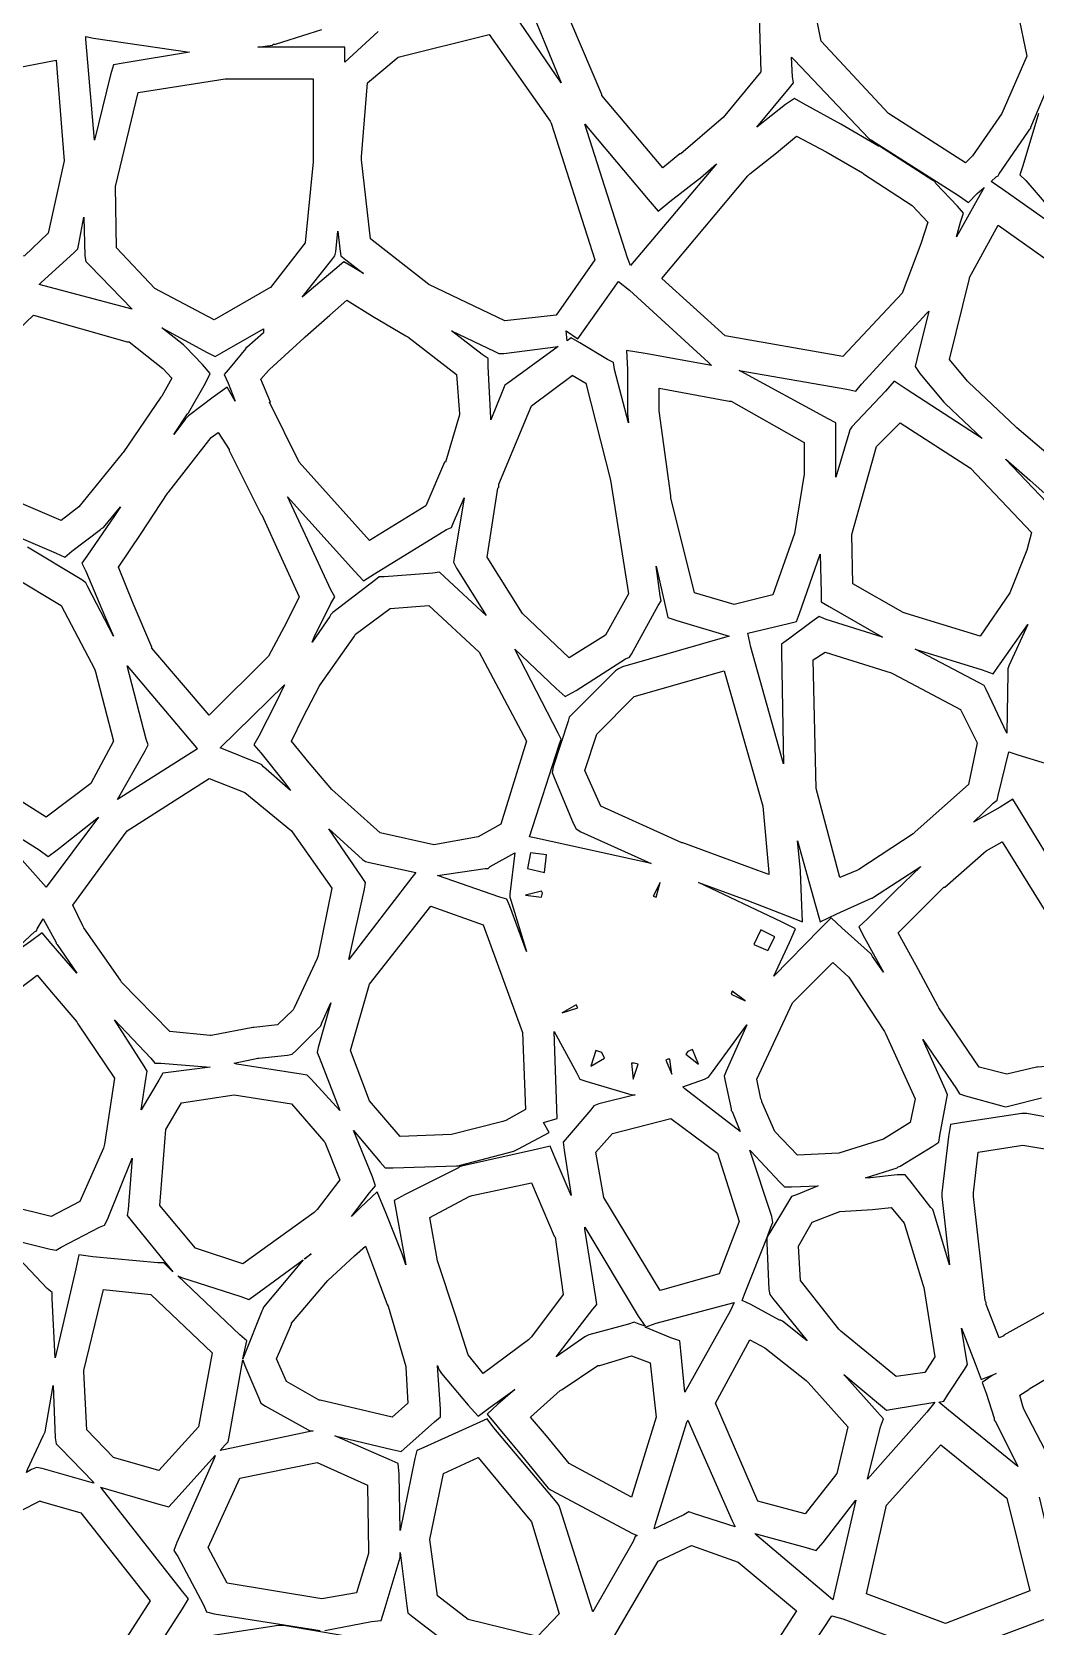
# Model space of a CAD drawing. Extents: x 0 to 84.1, y 0 to 54.9.
# Drawn here: x 22.46 to 31.41, y 13.55 to 27.77 of the extents above; entities that cross this region are included whole.
import ezdxf

# ---------------------------------------------------------------- set-up
doc = ezdxf.new("R2010")
doc.units = 0
doc.layers.add('Layer_1', color=7, linetype='CONTINUOUS')

msp = doc.modelspace()

# ---------------------------------------------------------------- linework, layer by layer
at = {"layer": 'Layer_1', "color": 7}
for points in [[(29.994931, 29.56805), (30.444722, 29.418119), (30.885694, 29.074161), (31.167917, 28.359786), (31.176722, 28.333342), (31.335472, 27.55723), (31.114986, 27.045703), (30.850403, 26.666467), (30.788666, 26.60473), (30.10075, 27.045703), (29.501028, 27.689522), (29.430472, 28.051119), (29.430472, 28.068758), (29.395194, 28.580286), (29.395194, 28.589091), (29.395194, 28.60673), (29.448111, 29.118258), (29.703875, 29.426939), (29.994916, 29.56805), (29.994931, 29.56805)], [(28.821944, 28.642149), (28.848389, 28.536316), (28.945403, 28.033607), (28.945403, 28.007163), (28.963041, 27.41626), (28.627903, 27.010566), (28.610264, 26.992927), (28.248666, 26.684247), (28.239861, 26.684247), (28.089931, 26.560774), (27.543125, 27.204594), (27.543125, 27.213399), (27.181528, 28.068885), (28.010556, 28.421663), (28.028194, 28.430468), (28.821944, 28.642135), (28.821944, 28.642149)], [(26.864028, 28.095301), (27.181528, 27.31919), (26.722917, 27.989468)], [(25.549931, 27.777844), (25.250069, 27.504441), (25.250069, 27.636732), (25.108958, 27.636732), (24.641528, 27.636732), (24.473958, 27.636732), (24.60625, 27.654371), (24.615069, 27.663177), (24.632708, 27.663177), (24.932569, 27.760191), (25.047222, 27.795468)], [(26.537708, 27.751188), (27.084514, 26.975077), (27.093333, 26.957438), (27.481389, 25.740354), (27.137431, 25.246465), (26.678819, 25.193549), (25.999722, 25.519854), (25.479375, 25.925549), (25.4, 26.631104), (25.4, 26.648743), (25.4, 26.657548), (25.452917, 27.319007), (25.726319, 27.548312), (26.537708, 27.751159), (26.537708, 27.751188)], [(22.939375, 27.733549), (23.009931, 27.71591), (23.865417, 27.592438), (23.274514, 27.495424), (23.186319, 27.477785), (23.159861, 27.38959), (23.01875, 26.807507), (22.939375, 27.70709), (22.939375, 27.733535), (22.939375, 27.733549)], [(22.674792, 27.52191), (22.745347, 26.622327), (22.604236, 25.978508), (22.392569, 25.77566), (22.030972, 25.731563), (21.687014, 26.10198), (21.669375, 26.119619), (21.157847, 26.948646), (21.810486, 27.354341), (22.674792, 27.52191), (22.674792, 27.52191)], [(29.236458, 27.548355), (29.262903, 27.52191), (29.924361, 26.825174), (29.933166, 26.816369), (29.950805, 26.807564), (30.726916, 26.313675), (30.815111, 26.251939), (30.894486, 26.331314), (30.956222, 26.38423), (30.920944, 26.322494), (30.709277, 25.943258), (30.744555, 26.07555), (30.770999, 26.154925), (30.718083, 26.216661), (30.524055, 26.419508), (30.51525, 26.437147), (30.497611, 26.445952), (30.021361, 26.754633), (30.012555, 26.754633), (29.677416, 26.948661), (29.342278, 27.133869), (29.262903, 27.177966), (29.183528, 27.125049), (28.927764, 26.922202), (29.218805, 27.27498), (29.254083, 27.319077), (29.245278, 27.371994), (29.236472, 27.548383), (29.236458, 27.548355)], [(31.441362, 27.045689), (31.300251, 26.578258), (31.273806, 26.498883), (31.326723, 26.445966), (31.820612, 25.872702), (31.123876, 26.366591), (31.018043, 26.437147), (31.06214, 26.481244), (31.079779, 26.490049), (31.088584, 26.507688), (31.344348, 26.878105), (31.361987, 26.904549), (31.370792, 26.913355), (31.370792, 26.92216), (31.608917, 27.486604)], [(24.182917, 27.354355), (24.200556, 27.354355), (24.641528, 27.354355), (24.967847, 27.354355), (24.967847, 27.054494), (24.967847, 26.631161), (24.967847, 26.613522), (24.897292, 25.890327), (24.588611, 25.493452), (24.570972, 25.484647), (24.085903, 25.202425), (23.556736, 25.484647), (23.212778, 25.846244), (23.203958, 26.39305), (23.406806, 27.230897), (24.182917, 27.354369), (24.182917, 27.354355)], [(27.393194, 26.948604), (27.957639, 26.278326), (28.045833, 26.172493), (28.151667, 26.260687), (28.41625, 26.463535), (28.425055, 26.463535), (28.425055, 26.47234), (28.566166, 26.595812), (27.798875, 25.687409), (27.772416, 25.757965), (27.39318, 26.94859), (27.393194, 26.948604)], [(29.280556, 26.842799), (29.545139, 26.701688), (29.871458, 26.51648), (29.880264, 26.507674), (30.312416, 26.225452), (30.453528, 26.075521), (30.391791, 25.881494), (30.224222, 25.440521), (29.695055, 24.876077), (28.645541, 25.061285), (28.081097, 25.572813), (28.848389, 26.490035), (28.857194, 26.498841), (28.865999, 26.507646), (29.104124, 26.692854), (29.280513, 26.842785), (29.280556, 26.842799)], [(22.921736, 26.119788), (22.930556, 25.77583), (22.939375, 25.722913), (22.974653, 25.687635), (23.353889, 25.29958), (22.524861, 25.520066), (22.5425, 25.537705), (22.833542, 25.802288), (22.868819, 25.837566), (22.877639, 25.881663), (22.921736, 26.119788), (22.921736, 26.119788)], [(31.079722, 26.049232), (31.714722, 25.599441), (31.732361, 25.581802), (32.287986, 24.999719), (32.22625, 24.82333), (32.217445, 24.82333), (31.97932, 24.329441), (31.802931, 24.003121), (31.714736, 23.835552), (31.547167, 23.985482), (31.247306, 24.241246), (31.2385, 24.250052), (30.815167, 24.646927), (30.806362, 24.655732), (30.647612, 24.84976), (30.824001, 25.572954), (30.824001, 25.58176), (31.079765, 26.04919), (31.079722, 26.049232)], [(25.188333, 25.996118), (25.205972, 25.837368), (25.214792, 25.775632), (25.258889, 25.740354), (25.417639, 25.616882), (25.329444, 25.669799), (25.24125, 25.722715), (25.161875, 25.65216), (24.932569, 25.458132), (24.870833, 25.405215), (25.135417, 25.740354), (25.161875, 25.775632), (25.170694, 25.81091), (25.188333, 25.996104), (25.188333, 25.996118)], [(27.693056, 25.546369), (27.790069, 25.466994), (28.495625, 24.823174), (28.522069, 24.79673), (27.931166, 24.902564), (27.763597, 24.929008), (27.772416, 24.761438), (27.772416, 24.382202), (27.772416, 24.373397), (27.772416, 24.364592), (27.781236, 24.285217), (27.657778, 24.761382), (27.648958, 24.823118), (27.596042, 24.849562), (27.349097, 24.999493), (27.269722, 25.04359), (27.234444, 25.017146), (27.225625, 25.10534), (27.331458, 25.034785), (27.693056, 25.546312), (27.693056, 25.546369)], [(25.267708, 25.378799), (25.497014, 25.237688), (25.796875, 25.061299), (25.814514, 25.052494), (26.246667, 24.717355), (26.273125, 24.364577), (26.273125, 24.355772), (26.149653, 23.932439), (26.140833, 23.932439), (25.973264, 23.544383), (25.470556, 23.235703), (24.844375, 23.932439), (24.579792, 24.470425), (24.588611, 24.470425), (24.500417, 24.673272), (24.570972, 24.752647), (24.579792, 24.761452), (24.888472, 25.043675), (24.897292, 25.05248), (25.117778, 25.246508), (25.267708, 25.378799), (25.267708, 25.378799)], [(22.471944, 25.246522), (23.309792, 25.008397), (23.327431, 25.008397), (23.627292, 24.770272), (23.706667, 24.682077), (23.618472, 24.523327), (23.609653, 24.514522), (23.274514, 24.020633), (23.265694, 24.011828), (22.877639, 23.535578), (22.718889, 23.412106), (21.836944, 23.791342), (21.925139, 24.726203), (22.471944, 25.24655), (22.471944, 25.246522)], [(30.462361, 25.2818), (30.356528, 24.849647), (30.338889, 24.787911), (30.382986, 24.726175), (30.594653, 24.470411), (30.603458, 24.461605), (30.612263, 24.4528), (30.938583, 24.14412), (30.259486, 24.585092), (30.153652, 24.655647), (30.074277, 24.567453), (29.774416, 24.249953), (29.756777, 24.223509), (29.747972, 24.188231), (29.633319, 23.800175), (29.633319, 23.817814), (29.633319, 23.82662), (29.633319, 24.197036), (29.633319, 24.285231), (29.562764, 24.320508), (28.786653, 24.743842), (28.769014, 24.752647), (29.730333, 24.585078), (29.809708, 24.567439), (29.862625, 24.629175), (30.444708, 25.264175), (30.462347, 25.281814), (30.462361, 25.2818)], [(23.618472, 25.131883), (24.024167, 24.911397), (24.094722, 24.876119), (24.156458, 24.911397), (24.526875, 25.123064), (24.526875, 25.087786), (24.376944, 24.955494), (24.368125, 24.955494), (24.368125, 24.946689), (24.227014, 24.77912), (24.174097, 24.717383), (24.209375, 24.638008), (24.271111, 24.47916), (24.200556, 24.602632), (24.077083, 24.514437), (23.856597, 24.346868), (23.847778, 24.338049), (23.830139, 24.32041), (23.724306, 24.179299), (23.847778, 24.364507), (23.856597, 24.373312), (24.006528, 24.637896), (24.050625, 24.72609), (23.980069, 24.805465), (23.830139, 24.964215), (23.821319, 24.97302), (23.8125, 24.981826), (23.618472, 25.131756), (23.618472, 25.131883)], [(26.202569, 25.105439), (26.590625, 24.920231), (26.625903, 24.902592), (26.67, 24.902592), (27.155069, 24.964328), (26.705278, 24.638008), (26.678819, 24.62037), (26.661181, 24.576272), (26.555347, 24.311689), (26.555347, 24.329328), (26.528889, 24.787939), (26.528889, 24.858495), (26.475972, 24.893772), (26.202569, 25.105439), (26.202569, 25.105439)], [(27.278542, 24.708522), (27.402014, 24.637966), (27.6225, 23.773661), (27.78125, 22.759424), (27.578403, 22.389008), (27.252083, 22.186161), (26.837569, 22.583036), (26.520069, 23.085744), (26.617083, 23.703105), (26.625903, 23.71191), (26.625903, 23.738355), (26.916944, 24.435091), (27.278542, 24.708493), (27.278542, 24.708522)], [(28.054653, 24.593911), (28.680833, 24.479258), (28.698472, 24.479258), (29.351111, 24.108842), (29.351111, 23.82662), (29.262917, 23.297453), (29.068889, 22.750647), (28.724931, 22.662453), (28.372153, 22.768286), (28.160486, 23.614953), (28.160486, 23.632592), (28.054653, 24.391064), (28.054653, 24.408703), (28.054653, 24.593911), (28.054653, 24.593911)], [(24.121181, 24.196994), (24.218194, 24.047063), (24.218194, 24.038258), (24.500417, 23.473814), (24.509236, 23.465008), (24.685625, 23.076953), (24.844375, 22.732994), (24.729722, 22.503689), (24.570972, 22.203828), (24.041806, 21.674661), (23.530278, 22.274383), (23.530278, 22.283189), (23.362708, 22.671244), (23.230417, 22.997564), (23.433264, 23.297425), (23.671389, 23.659022), (23.680208, 23.667827), (24.059444, 24.152897), (24.121181, 24.196994), (24.121181, 24.196994)], [(30.206597, 24.285146), (30.832778, 23.879452), (31.379583, 23.306188), (31.335486, 23.147438), (31.185556, 22.768202), (30.920972, 22.380146), (30.259514, 22.582993), (30.23307, 22.591799), (29.783278, 22.847562), (29.774473, 23.288535), (29.994959, 24.073465), (30.206625, 24.285132), (30.206597, 24.285146)], [(31.150278, 23.958925), (31.361944, 23.773717), (31.661806, 23.509134), (31.802917, 23.394481), (31.882292, 23.553231), (31.996944, 23.756078), (31.899931, 23.535592), (31.855833, 23.420939), (31.961667, 23.359203), (31.873472, 23.394481), (31.802917, 23.297467), (31.670625, 23.09462), (31.547153, 22.909411), (31.600069, 23.041703), (31.600069, 23.050508), (31.608875, 23.059314), (31.670611, 23.315078), (31.68825, 23.394453), (31.635333, 23.447369), (31.150264, 23.958897), (31.150278, 23.958925)], [(24.738542, 23.623688), (25.338264, 22.962229), (25.417639, 22.874035), (25.514653, 22.935771), (26.158472, 23.332646), (26.202569, 23.350285), (26.220208, 23.394382), (26.317222, 23.614868), (26.229028, 23.094521), (26.220208, 23.041604), (26.246667, 22.988688), (26.51125, 22.565354), (26.140833, 22.909313), (26.096736, 22.95341), (26.035, 22.944605), (25.602847, 22.909327), (25.55875, 22.909327), (25.523472, 22.882883), (25.144236, 22.591841), (25.126597, 22.574202), (25.117778, 22.556521), (24.959028, 22.327215), (24.976667, 22.371312), (25.126597, 22.671174), (25.161875, 22.73291), (25.126597, 22.794646), (24.941389, 23.191521), (24.756181, 23.588396), (24.738542, 23.623674), (24.738542, 23.623688)], [(21.625278, 23.570856), (22.674792, 23.121064), (22.754167, 23.085786), (22.815903, 23.138703), (23.071667, 23.332731), (23.080486, 23.341536), (23.098125, 23.350341), (23.248056, 23.53555), (23.195139, 23.456175), (22.948194, 23.094577), (22.904097, 23.032841), (22.939375, 22.962286), (23.106944, 22.565411), (23.186319, 22.380202), (22.957014, 22.821175), (22.939375, 22.856452), (22.904097, 22.882897), (22.419028, 23.173938)], [(29.492222, 23.112146), (29.501028, 22.768187), (29.501028, 22.688812), (29.571583, 22.644715), (30.047833, 22.371312), (29.545125, 22.530062), (29.483389, 22.556507), (29.421653, 22.512409), (29.209986, 22.353659), (29.14825, 22.309562), (29.14825, 22.239007), (29.165889, 21.242409), (28.874847, 22.283104), (28.848403, 22.406576), (29.21, 22.494771), (29.280556, 22.512409), (29.307, 22.582965), (29.492208, 23.112132), (29.492222, 23.112146)], [(21.775208, 23.01516), (22.295556, 22.909327), (22.718889, 22.653563), (23.01875, 22.089118), (23.027569, 22.062674), (23.186319, 21.445313), (22.983472, 21.066077), (22.586597, 20.766216), (22.136806, 21.048438), (22.119167, 21.057243), (21.784028, 21.374743), (21.775208, 21.383549), (21.484167, 21.630493), (21.475347, 21.639299), (21.457708, 21.656937), (21.298958, 21.886243), (21.475347, 22.441868), (21.484167, 22.468312), (21.775208, 23.015118), (21.775208, 23.01516)], [(28.028194, 23.006355), (28.116389, 22.627119), (28.134028, 22.547744), (28.213403, 22.521299), (28.680833, 22.380188), (27.728333, 22.106786), (27.693056, 22.089147), (27.666597, 22.071508), (27.278542, 21.683452), (27.252083, 21.657008), (27.243264, 21.62173), (27.110972, 21.216036), (27.102153, 21.163119), (27.119792, 21.119022), (27.287361, 20.713327), (27.313819, 20.660411), (27.357917, 20.633967), (27.984097, 20.351744), (26.943403, 20.58105), (26.899306, 20.589855), (27.163889, 21.410064), (27.181528, 21.46298), (27.155069, 21.515897), (26.767014, 22.26555), (27.137431, 21.912772), (27.216806, 21.842216), (27.313819, 21.895133), (27.754792, 22.177355), (27.790069, 22.194994), (27.807708, 22.221438), (28.045833, 22.653591), (28.072292, 22.697688), (28.063472, 22.741786), (28.028194, 23.006369), (28.028194, 23.006355)], [(25.999722, 22.653662), (26.449514, 22.239148), (26.872847, 21.445398), (26.643542, 20.704564), (26.440694, 20.589912), (26.043819, 20.519356), (25.567569, 20.625189), (25.135417, 21.013245), (24.932569, 21.25137), (24.773819, 21.445398), (24.879653, 21.657064), (25.020764, 21.930467), (25.029583, 21.948106), (25.338264, 22.380259), (25.347083, 22.397898), (25.655764, 22.627203), (25.999722, 22.653648), (25.999722, 22.653662)], [(31.344306, 22.48612), (31.176736, 22.115704), (31.167931, 22.08926), (31.167931, 22.053982), (31.159125, 21.515996), (30.973917, 21.904051), (30.956278, 21.939329), (30.912181, 21.965773), (30.338917, 22.265634), (30.938639, 22.080426), (31.035653, 22.045148), (31.097389, 22.133343), (31.344334, 22.48612), (31.344306, 22.48612)], [(29.536319, 22.239232), (30.127222, 22.054024), (30.144861, 22.045219), (30.744583, 21.727719), (30.894514, 21.427858), (30.815139, 21.057441), (30.338889, 20.634108), (30.32125, 20.616469), (29.836181, 20.298969), (29.818542, 20.290163), (29.668611, 20.228427), (29.456944, 21.022177), (29.4305, 22.168705), (29.536334, 22.239261), (29.536319, 22.239232)], [(23.309792, 22.115549), (23.927153, 21.383535), (23.935972, 21.374729), (23.221597, 20.924938), (23.468542, 21.35709), (23.495, 21.409993), (23.477361, 21.46291), (23.309792, 22.115549), (23.309792, 22.115549)], [(28.636736, 22.071494), (28.980694, 20.86323), (29.033611, 20.272327), (29.033611, 20.263522), (29.033611, 20.254716), (28.936597, 20.289994), (28.266319, 20.536939), (28.257514, 20.536939), (27.53432, 20.863258), (27.393209, 21.180758), (27.499042, 21.507077), (27.834181, 21.842216), (28.63675, 22.071522), (28.636736, 22.071494)], [(24.712083, 21.94805), (24.632708, 21.78048), (24.482778, 21.489439), (24.438681, 21.410064), (24.500417, 21.339508), (24.712083, 21.074925), (24.765, 21.004369), (24.526875, 21.216036), (24.509236, 21.233675), (24.491597, 21.24248), (24.138819, 21.383591), (24.712083, 21.948036), (24.712083, 21.94805)], [(31.176736, 21.348271), (31.256111, 21.321827), (31.829375, 21.145438), (31.864653, 21.136633), (31.899931, 21.136633), (32.199792, 21.198369), (31.617708, 21.01316), (31.503056, 20.969063), (31.5295, 20.845591), (31.661791, 20.192952), (31.282555, 20.810313), (31.212, 20.924966), (31.097347, 20.85441), (30.859222, 20.722119), (31.035611, 20.889688), (31.070889, 20.916132), (31.079694, 20.96023), (31.176708, 21.348285), (31.176736, 21.348271)], [(24.041806, 21.110132), (24.359306, 20.98666), (24.773819, 20.642701), (24.782639, 20.633896), (25.135417, 20.131188), (25.011944, 19.531465), (25.003125, 19.505021), (24.800278, 19.064049), (24.791458, 19.04641), (24.650347, 18.914118), (24.438681, 18.887674), (24.429861, 18.887674), (24.059444, 18.817119), (24.050625, 18.817119), (23.689028, 18.852396), (23.256875, 19.293326), (23.248056, 19.310965), (22.921736, 19.778396), (22.912917, 19.796035), (22.824722, 19.981243), (23.309792, 20.642701), (24.041806, 21.110132), (24.041806, 21.110132)], [(21.986875, 20.810271), (22.524861, 20.475132), (22.604236, 20.413396), (22.683611, 20.475132), (23.054028, 20.766174), (22.586597, 20.139993), (21.986875, 20.810271), (21.986875, 20.810271)], [(25.108958, 20.660354), (25.408819, 20.386952), (25.435278, 20.369313), (25.470556, 20.360507), (25.885069, 20.272313), (25.849792, 20.228216), (25.285347, 19.496202), (25.426458, 20.122382), (25.435278, 20.184118), (25.4, 20.237035), (25.108958, 20.660368), (25.108958, 20.660354)], [(29.289375, 20.554535), (29.448125, 19.990091), (29.492222, 19.831341), (29.642153, 19.901896), (29.950833, 20.043007), (29.959639, 20.043007), (29.968444, 20.051813), (30.391777, 20.325215), (30.1625, 20.104715), (29.915556, 19.857771), (29.836181, 19.787215), (29.889097, 19.690201), (30.056667, 19.381521), (29.959653, 19.522632), (29.950847, 19.540271), (29.942042, 19.549076), (29.686278, 19.778382), (29.589264, 19.866576), (29.49225, 19.769562), (29.077737, 19.346229), (29.218848, 19.64609), (29.271764, 19.769562), (29.148292, 19.831298), (28.407459, 20.184076), (28.839612, 20.025326), (29.130653, 19.910673), (29.3335, 19.831298), (29.324695, 20.051784), (29.31589, 20.28109), (29.31589, 20.289895), (29.289446, 20.554479), (29.289375, 20.554535)], [(31.115, 20.54573), (31.520694, 19.893091), (31.520694, 19.884286), (31.855833, 18.781855), (31.802917, 18.623105), (31.679444, 18.561369), (31.670639, 18.552564), (31.432514, 18.534925), (31.423709, 18.534925), (31.159125, 18.473189), (30.912181, 18.534925), (30.550584, 19.064091), (30.541778, 19.08173), (30.347751, 19.443327), (30.189001, 19.734369), (30.35657, 19.901939), (30.594695, 20.140064), (30.6035, 20.140064), (30.973917, 20.466383), (31.115028, 20.545758), (31.115, 20.54573)], [(26.767014, 20.448716), (26.722917, 20.078299), (26.722917, 20.051855), (26.731736, 20.025411), (26.872847, 19.5668), (26.722917, 19.972494), (26.696458, 20.03423), (26.634722, 20.051869), (26.079097, 20.245897), (26.502431, 20.307633), (26.528889, 20.307633), (26.546528, 20.325272), (26.767014, 20.448744), (26.767014, 20.448716)], [(26.908125, 20.448716), (26.881667, 20.307605), (27.031597, 20.272327), (27.049236, 20.431077), (26.908125, 20.448716), (26.908125, 20.448716)], [(27.005139, 20.104842), (26.864028, 20.069564), (27.005139, 20.051926), (27.013958, 20.087203), (27.005139, 20.104842), (27.005139, 20.104842)], [(28.063472, 20.184189), (28.001736, 20.060717), (28.028194, 20.051911), (28.063472, 20.184203), (28.063472, 20.184189)], [(26.017361, 19.972565), (26.484792, 19.804995), (26.837569, 18.843676), (26.864028, 18.155759), (26.687639, 18.058745), (26.661181, 18.04994), (26.202569, 17.935287), (25.743958, 17.917648), (25.470556, 18.235148), (25.302986, 18.68494), (25.470556, 19.275843), (26.017361, 19.972579), (26.017361, 19.972565)], [(22.560139, 19.857771), (22.674792, 19.646104), (22.674792, 19.637299), (22.683611, 19.628493), (22.86, 19.37273), (22.630694, 19.637313), (22.551319, 19.734327), (22.445486, 19.654952), (22.216181, 19.496202), (22.480764, 19.743146), (22.498403, 19.751952), (22.507222, 19.769576), (22.560139, 19.857771), (22.560139, 19.857771)], [(28.963056, 19.760771), (28.901319, 19.628479), (29.024792, 19.575563), (29.086528, 19.699035), (28.963056, 19.760771), (28.963056, 19.760771)], [(22.507222, 19.355161), (22.648333, 19.187592), (22.86, 18.940647), (22.868819, 18.923008), (23.195139, 18.437939), (23.106944, 17.847036), (23.098125, 17.811758), (22.886458, 17.335508), (22.630694, 17.203217), (21.872222, 17.388326), (21.360694, 17.864576), (21.334236, 18.367285), (21.9075, 18.91409), (21.925139, 18.922896), (22.260278, 19.16984), (22.507222, 19.355048), (22.507222, 19.355161)], [(29.606875, 19.469772), (29.747986, 19.33748), (30.065486, 18.852411), (30.074291, 18.834772), (30.338875, 18.252688), (30.294778, 18.041022), (30.056653, 17.891091), (29.659778, 17.767619), (29.289361, 17.74998), (29.086514, 17.961647), (28.971861, 18.22623), (28.971861, 18.235035), (28.963056, 18.252674), (28.927778, 18.429063), (29.245278, 19.10816), (29.606875, 19.469758), (29.606875, 19.469772)], [(28.707292, 19.214092), (28.698486, 19.187648), (28.821959, 19.125912), (28.707306, 19.214107), (28.707292, 19.214092)], [(25.126597, 19.108132), (25.011944, 18.711257), (25.003125, 18.66716), (25.020764, 18.623063), (25.205972, 18.146813), (24.950208, 18.429035), (24.914931, 18.464313), (24.862014, 18.473118), (24.28875, 18.561312), (24.262292, 18.570118), (24.473958, 18.614215), (24.482778, 18.614215), (24.738542, 18.640659), (24.782639, 18.649465), (24.817917, 18.684742), (25.020764, 18.88759), (25.038403, 18.905228), (25.047222, 18.931673), (25.126597, 19.108062), (25.126597, 19.108132)], [(27.313819, 19.090493), (27.190347, 19.019938), (27.331458, 19.064035), (27.313819, 19.090479), (27.313819, 19.090493)], [(23.195139, 18.958216), (23.521458, 18.614257), (23.556736, 18.57016), (23.609653, 18.57016), (24.050625, 18.534882), (23.697847, 18.490785), (23.627292, 18.48198), (23.592014, 18.420244), (23.433264, 18.15566), (23.477361, 18.44666), (23.486181, 18.499576), (23.459722, 18.543674), (23.195139, 18.958187), (23.195139, 18.958216)], [(27.119792, 18.852411), (27.322639, 18.481994), (27.349097, 18.429077), (27.402014, 18.411438), (27.78125, 18.296786), (27.816528, 18.28798), (27.842986, 18.28798), (27.516667, 18.208605), (27.472569, 18.190966), (27.446111, 18.155689), (27.234444, 17.908744), (27.199167, 17.864647), (27.207986, 17.794091), (27.269722, 17.388397), (27.128611, 17.723536), (27.084514, 17.829369), (26.969861, 17.802925), (26.290764, 17.652994), (26.273125, 17.644189), (26.264306, 17.635384), (25.788056, 17.397259), (25.691042, 17.344342), (25.708681, 17.247328), (25.796875, 16.771078), (25.761597, 16.868092), (25.620486, 17.229689), (25.541111, 17.423717), (25.391181, 17.282606), (25.311806, 17.203231), (25.470556, 17.414898), (25.523472, 17.476634), (25.497014, 17.556009), (25.329444, 17.970523), (25.567569, 17.6883), (25.611667, 17.635384), (25.682222, 17.635384), (26.246667, 17.653023), (26.264306, 17.653023), (26.281944, 17.661828), (26.758194, 17.7853), (26.775833, 17.794105), (26.793472, 17.802911), (27.075694, 17.952841), (27.022778, 18.041036), (27.14625, 18.076314), (27.119792, 18.852425), (27.119792, 18.852411)], [(28.839583, 18.914133), (28.654375, 18.499619), (28.636736, 18.455521), (28.645541, 18.411424), (28.698458, 18.16448), (28.698458, 18.146841), (28.707263, 18.138036), (28.777819, 17.961647), (28.28393, 18.340883), (28.266291, 18.358522), (28.460319, 18.429077), (28.495597, 18.446716), (28.522041, 18.481994), (28.839541, 18.914147), (28.839583, 18.914133)], [(31.873416, 18.02334), (31.33543, 18.120354), (31.308985, 18.120354), (31.291347, 18.120354), (30.76218, 18.040979), (30.656347, 18.02334), (30.638708, 17.917507), (30.576972, 17.414799), (30.576972, 17.39716), (30.576972, 17.379521), (30.647527, 16.770979), (30.506416, 17.23841), (30.497611, 17.264854), (30.479972, 17.282493), (30.294763, 17.520618), (30.250666, 17.573535), (30.180111, 17.573535), (29.941986, 17.54709), (29.897888, 17.54709), (30.180111, 17.635285), (30.188916, 17.64409), (30.206555, 17.652896), (30.497597, 17.829284), (30.550513, 17.864562), (30.559319, 17.926298), (30.621055, 18.243798), (30.62986, 18.287896), (30.612221, 18.331993), (30.409374, 18.781784), (30.409444, 18.781855)], [(30.409444, 18.781855), (30.709306, 18.340883), (30.73575, 18.296786), (30.788666, 18.279147), (31.114986, 18.190952), (31.150264, 18.182147), (31.185541, 18.190952), (31.467764, 18.261508)], [(27.490208, 18.684883), (27.446111, 18.543772), (27.569583, 18.614328), (27.543125, 18.667245), (27.490208, 18.684883), (27.490208, 18.684883)], [(28.354514, 18.693689), (28.310417, 18.67605), (28.292778, 18.649606), (28.407431, 18.561411), (28.354514, 18.693703), (28.354514, 18.693689)], [(27.807708, 18.570231), (27.825347, 18.42912), (27.869444, 18.561411), (27.834167, 18.570217), (27.807708, 18.570217), (27.807708, 18.570231)], [(28.134028, 18.605508), (28.116389, 18.596703), (28.169306, 18.473231), (28.151667, 18.605523), (28.134028, 18.605523), (28.134028, 18.605508)], [(24.262292, 18.288107), (24.773819, 18.208732), (25.064861, 17.873593), (25.073681, 17.864788), (25.205972, 17.529649), (25.003125, 17.265066), (24.976667, 17.238622), (24.341667, 16.78001), (23.918333, 16.921122), (23.600833, 17.300358), (23.65375, 17.979455), (23.794861, 18.21758), (24.262292, 18.288135), (24.262292, 18.288107)], [(28.160486, 18.076299), (28.575, 17.767619), (28.769028, 17.159077), (28.592639, 16.691647), (28.063472, 16.541716), (27.560764, 17.370744), (27.490208, 17.776438), (27.640139, 17.944008), (28.160486, 18.076299), (28.160486, 18.076299)], [(28.866042, 17.794021), (28.874847, 17.785215), (29.130611, 17.511813), (29.174708, 17.467715), (29.236444, 17.467715), (29.474569, 17.476521), (29.280541, 17.397146), (29.236444, 17.379507), (29.21, 17.33541), (29.033611, 17.044368), (29.015972, 17.00909), (29.015972, 16.964993), (29.033611, 16.550479), (29.042416, 16.506382), (29.068889, 16.471104), (29.377569, 16.091868), (29.157083, 16.268257), (29.139444, 16.277062), (29.130639, 16.277062), (28.874875, 16.418173), (28.7955, 16.453451), (28.821944, 16.524007), (29.015972, 17.009076), (29.05125, 17.10609), (29.068889, 17.150187), (29.060084, 17.203104), (28.866056, 17.794007), (28.866042, 17.794021)], [(31.300208, 17.83816), (31.732361, 17.767605), (31.829375, 17.238438), (31.829375, 17.211994), (31.794097, 16.629911), (31.485417, 16.338869), (31.132639, 16.144841), (31.132639, 16.136036), (31.088542, 16.118397), (30.973889, 16.418258), (30.973889, 16.435897), (30.965084, 16.453536), (30.85925, 17.379577), (30.85925, 17.397216), (30.85925, 17.414855), (30.903347, 17.776452), (31.300222, 17.838189), (31.300208, 17.83816)], [(21.766389, 17.123771), (22.621875, 16.912105), (22.674792, 16.903299), (22.718889, 16.929715), (23.062847, 17.106104), (23.106944, 17.123743), (23.133403, 17.17666), (23.353889, 17.723465), (23.353889, 17.723522)], [(23.353889, 17.723522), (23.318611, 17.264911), (23.309792, 17.211994), (23.345069, 17.167897), (23.715486, 16.709286), (23.671389, 16.753326), (23.636111, 16.788604), (23.583194, 16.788604), (23.001111, 16.841521), (22.877639, 16.85916), (22.851181, 16.735687), (22.665972, 15.941937), (22.639514, 16.471104), (22.639514, 16.524021), (22.595417, 16.559299), (22.295556, 16.876799)], [(26.916944, 17.503064), (27.119792, 17.026814), (27.128611, 17.018008), (27.199167, 16.506481), (26.916944, 16.127245), (26.890486, 16.1008), (26.484792, 15.800939), (26.3525, 15.968509), (26.237847, 16.321286), (26.079097, 16.806356), (26.008542, 17.194411), (26.361319, 17.37962), (26.387778, 17.388425), (26.916944, 17.503078), (26.916944, 17.503064)], [(30.127222, 17.282676), (30.241875, 17.141565), (30.409444, 16.59476), (30.41825, 16.568316), (30.515264, 15.950954), (30.427069, 15.809843), (30.171305, 15.774566), (29.677416, 16.18026), (29.668611, 16.189065), (29.659806, 16.197871), (29.315847, 16.630023), (29.298209, 16.938704), (29.421681, 17.150371), (29.668625, 17.247385), (29.959667, 17.265023), (30.127236, 17.282662), (30.127222, 17.282676)], [(27.393194, 17.10633), (27.869444, 16.31258), (27.931181, 16.224385), (27.878264, 16.242024), (27.834167, 16.259663), (27.78125, 16.242024), (27.428472, 16.14501), (27.410833, 16.136205), (27.393194, 16.1274), (27.137431, 15.951011), (27.46375, 16.374344), (27.499028, 16.418441), (27.490208, 16.480178), (27.393194, 17.088719), (27.393194, 17.106358), (27.393194, 17.10633)], [(25.435278, 16.938845), (25.497014, 16.771276), (25.629306, 16.418498), (25.638125, 16.400859), (25.796875, 15.862873), (25.796875, 15.854068), (25.814514, 15.536568), (25.673403, 15.413095), (25.029583, 15.563026), (25.020764, 15.563026), (24.729722, 15.730595), (24.641528, 15.933443), (24.773819, 16.242123), (24.773819, 16.250928), (25.100139, 16.630165), (25.338264, 16.850651), (25.435278, 16.938845), (25.435278, 16.938845)], [(24.879653, 16.815401), (24.526875, 16.392068), (24.518056, 16.374429), (24.509236, 16.35679), (24.359306, 15.977554), (24.341667, 15.933457), (24.359306, 16.012832), (24.376944, 16.092207), (24.315208, 16.145123), (23.759583, 16.67429), (23.794861, 16.656651), (24.324028, 16.489082), (24.394583, 16.462637), (24.456319, 16.506735), (24.879653, 16.815415), (24.879653, 16.815401)], [(24.950208, 16.86829), (24.897292, 16.824192), (24.888472, 16.824192), (24.950208, 16.86829), (24.950208, 16.86829)], [(23.098125, 16.550479), (23.521458, 16.506382), (24.068264, 15.986035), (23.944792, 15.324576), (23.592014, 14.936521), (23.186319, 15.051174), (22.948194, 15.298118), (22.921736, 15.818465), (22.921736, 15.827271), (23.098125, 16.550465), (23.098125, 16.550479)], [(28.724931, 16.435925), (28.689653, 16.35655), (28.283958, 15.633356), (28.248681, 16.003772), (28.239875, 16.091967), (28.1605, 16.118411), (27.931195, 16.215425), (28.028209, 16.250703), (28.724945, 16.435911), (28.724931, 16.435925)], [(28.866042, 16.100885), (28.998333, 16.030329), (29.36875, 15.739288), (29.386389, 15.721649), (29.739167, 15.324774), (29.642153, 14.91026), (29.359931, 14.548663), (28.936597, 14.66333), (28.557361, 15.536441), (28.866042, 16.100885), (28.866042, 16.100885)], [(30.753403, 16.206634), (30.876875, 15.889134), (30.929792, 15.748023), (31.062083, 15.800939), (31.026806, 15.7833), (30.938611, 15.721564), (30.973889, 15.62455), (31.044444, 15.404064), (31.044444, 15.386425), (31.05325, 15.37762), (31.256097, 14.971926), (30.638736, 15.474634), (30.550541, 15.545189), (30.594639, 15.553995), (30.629916, 15.606911), (30.779847, 15.836217), (30.806291, 15.880314), (30.797486, 15.933231), (30.753389, 16.206634), (30.753403, 16.206634)], [(27.807708, 15.959774), (27.975278, 15.898038), (28.028194, 15.412968), (27.807708, 14.698607), (27.252083, 14.998454), (27.049236, 15.245399), (26.908125, 15.412968), (26.996319, 15.492343), (27.172708, 15.651093), (27.190347, 15.659899), (27.507847, 15.871565), (27.525486, 15.871565), (27.807708, 15.95976), (27.807708, 15.959774)], [(24.341667, 15.924496), (24.359306, 15.871579), (24.482778, 15.580538), (24.500417, 15.536441), (24.544514, 15.509996), (24.92375, 15.29833), (24.941389, 15.289524), (24.959028, 15.289524), (24.967847, 15.289524), (24.182917, 15.121955), (24.138819, 15.11315), (24.182917, 15.166066), (24.209375, 15.19251), (24.218194, 15.236608), (24.341667, 15.924524), (24.341667, 15.924496)], [(26.079097, 15.871594), (26.087917, 15.845149), (26.096736, 15.82751), (26.114375, 15.801066), (26.3525, 15.518844), (26.440694, 15.42183), (26.546528, 15.501205), (26.767014, 15.659955), (26.617083, 15.527663), (26.520069, 15.439469), (26.608264, 15.333636), (26.82875, 15.069052), (27.049236, 14.79565), (27.066875, 14.778011), (27.093333, 14.760513), (27.816528, 14.372457), (27.860625, 14.35496), (27.842986, 14.346211), (27.825347, 14.302099), (27.46375, 13.675933), (27.172708, 14.593155), (27.163889, 14.619684), (27.14625, 14.646213), (26.581806, 15.316505), (26.520069, 15.39588), (26.423056, 15.351783), (25.955625, 15.140116), (25.893889, 15.113672), (25.87625, 15.043116), (25.743958, 14.399283), (25.735139, 14.902005), (25.726319, 14.999019), (25.646944, 15.034297), (25.161875, 15.245963), (25.673403, 15.122491), (25.752778, 15.104852), (25.805694, 15.148949), (26.052639, 15.369436), (26.105556, 15.413533), (26.105556, 15.484088), (26.079097, 15.872144), (26.079097, 15.871594)], [(29.703889, 15.792261), (30.030208, 15.518858), (30.083125, 15.474761), (30.136042, 15.483566), (30.515278, 15.545302), (30.444722, 15.457108), (29.915556, 14.857386), (30.030208, 15.324816), (30.056653, 15.395372), (30.003736, 15.457108), (29.703875, 15.792247), (29.703889, 15.792261)], [(32.252708, 15.915691), (32.561389, 15.077844), (32.561389, 15.060205), (32.570194, 15.042566), (32.614291, 14.698622), (32.640736, 14.478121), (32.543722, 14.478121), (32.323236, 14.478121), (31.873444, 14.592788), (31.538305, 15.042566), (31.309, 15.483538), (31.300194, 15.509982), (31.27375, 15.606996), (31.353125, 15.659913), (31.36193, 15.668718), (31.67943, 15.853926), (32.252694, 15.915663), (32.252708, 15.915691)], [(22.648333, 15.694993), (22.665972, 15.227562), (22.674792, 15.174646), (22.710069, 15.139368), (23.009931, 14.830687), (23.009931, 14.821882), (22.551319, 14.954174), (22.498403, 14.962979), (22.454306, 14.94534), (22.410208, 14.918896), (22.419028, 14.94534), (22.560139, 15.245201), (22.568958, 15.26284), (22.577778, 15.280479), (22.648333, 15.694993), (22.648333, 15.694993)], [(28.310417, 15.386341), (28.707292, 14.486771), (28.733736, 14.433827), (28.372139, 14.548493), (28.319222, 14.565991), (28.275125, 14.539462), (28.010541, 14.416018), (28.019361, 14.451296), (28.301583, 15.368504), (28.310388, 15.386143), (28.310417, 15.386341)], [(30.568194, 15.165869), (31.159097, 14.689619), (31.361944, 13.860591), (30.612292, 13.569563), (29.906736, 13.834118), (30.083125, 14.627897), (30.568194, 15.165869), (30.568194, 15.165869)], [(23.151042, 12.687633), (23.803681, 13.701855), (23.856597, 13.790049), (23.794861, 13.86941), (23.080486, 14.777827), (23.071667, 14.786633), (23.592014, 14.636702), (23.680208, 14.610173), (23.741944, 14.680729), (24.094722, 15.068798), (24.094722, 15.068883)], [(24.094722, 15.068883), (24.085903, 15.042439), (23.750764, 14.292772), (23.724306, 14.222216), (23.759583, 14.169328), (23.988889, 13.737161), (24.015347, 13.675439), (24.085903, 13.657659), (25.029583, 13.507743)], [(25.003125, 15.007161), (25.452917, 14.804314), (25.461736, 14.213411), (25.461736, 14.195913), (25.355903, 13.843135), (25.047222, 13.790219), (24.200556, 13.93133), (24.032986, 14.24883), (24.315208, 14.866191), (25.003125, 15.007302), (25.003125, 15.007161)], [(26.440694, 15.051244), (26.916944, 14.47798), (27.163889, 13.657758), (26.969861, 13.454925), (26.3525, 13.604869), (26.079097, 13.816536), (26.008542, 14.31923), (26.132014, 14.910133), (26.440694, 15.051244), (26.440694, 15.051244)], [(22.533681, 14.663584), (22.895278, 14.55775), (23.512639, 13.772806), (22.930556, 12.864417), (22.251458, 12.635083), (21.969236, 13.48175), (21.969236, 13.49953), (21.942778, 14.187418), (22.198542, 14.496113), (22.533681, 14.663697), (22.533681, 14.663584)], [(29.809722, 14.672333), (29.606875, 13.781583), (29.562778, 13.816861), (28.927778, 14.354833), (28.910139, 14.37233), (29.36875, 14.248858), (29.456944, 14.222329), (29.518681, 14.292885), (29.809722, 14.672135), (29.809722, 14.672333)], [(30.665194, 13.296076), (31.573597, 13.640048), (31.68825, 13.684131), (31.661806, 13.807604), (31.450139, 14.698382), (31.450139, 14.698579)], [(28.345694, 14.266779), (28.760208, 14.116835), (29.280556, 13.684696), (28.883681, 13.067335), (28.2575, 12.582279), (27.851806, 12.793946), (27.648958, 13.446557), (28.045833, 14.125668), (28.345694, 14.266779), (28.345694, 14.266779)], [(25.073681, 13.507743), (25.488194, 13.587103), (25.576389, 13.595852), (25.602847, 13.684047), (25.743958, 14.160297), (25.743958, 14.186826), (25.743958, 14.204606), (25.805694, 13.728327), (25.814514, 13.666605), (25.858611, 13.631328), (26.202569, 13.366744)], [(25.382361, 13.436933), (24.703264, 13.551572), (24.685625, 13.551572), (24.659167, 13.551572), (23.900694, 13.436933)], [(29.157083, 12.969968), (29.589236, 13.631412), (29.598041, 13.640161), (29.695055, 13.613632), (30.559361, 13.287327)]]:
    msp.add_lwpolyline(points, dxfattribs=at)

doc.saveas('drawing.dxf')
